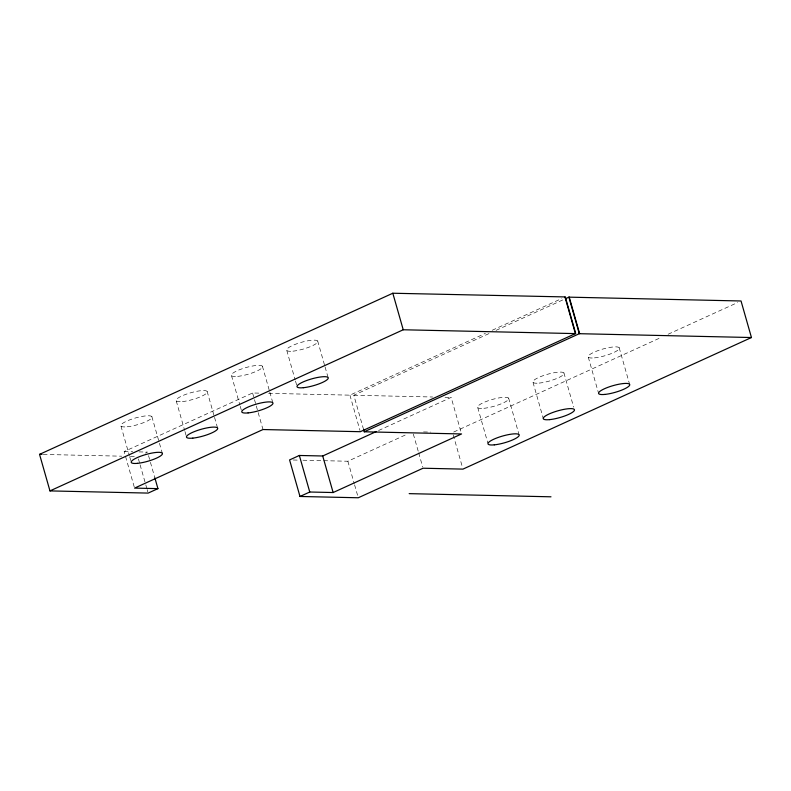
<?xml version="1.0" encoding="UTF-8"?>
<svg xmlns="http://www.w3.org/2000/svg" width="791" height="791" viewBox="0 0 791 791"><rect width="100%" height="100%" fill="white"/><g stroke="black" fill="none" stroke-linecap="round" stroke-linejoin="round"><path stroke-width="0.59" stroke-dasharray="3.96 2.97" d="M134.233 486.93L124.157 451.562L252.586 392.989L259.982 393.147M145.346 453.075L147.522 452.086L138.909 451.888M268.604 393.345L349.919 395.154L485.456 333.337M492.18 330.272L561.62 298.603M363.553 429.424L353.814 395.243L489.352 333.426M496.066 330.361L563.281 299.71M378.553 430.522L451.147 397.408L461.558 433.952M302.933 460.224L347.862 461.232L407.068 434.229M453.678 432.054L661.345 337.342M668.079 334.267L737.677 302.528M353.814 395.243L432.667 397.003M444.987 397.27L451.147 397.408M423.531 431.926L430.788 432.084M124.157 451.562L132.769 451.76M43.228 454.439L121.784 456.189M130.377 456.377L136.517 456.516M293.224 460.006L298.078 460.115M619.185 347.724L629.596 384.268M588.277 357.156L598.352 392.524M563.914 372.927L573.653 407.118M533.005 382.369L543.417 418.914M508.643 398.14L519.054 434.684M477.734 407.583L487.81 442.94M453.223 434.921L462.626 467.936M413.317 434.032L418.36 451.72M418.696 452.897L422.72 467.046M349.919 395.154L359.994 430.522M317.685 341L324.735 365.758M325.071 366.935L328.097 377.544M347.862 461.232L354.239 483.627M354.576 484.804L358.274 497.766M286.787 350.443L295.181 379.907M295.518 381.094L297.189 386.987M262.414 366.213L269.464 390.962M269.8 392.148L272.826 402.757M252.586 392.989L255.948 404.774M256.284 405.951L262.998 429.533M231.506 375.646L239.9 405.121M240.237 406.297L241.917 412.19M207.143 391.416L214.193 416.175M214.529 417.351L217.555 427.961M176.235 400.859L184.629 430.334M184.965 431.51L186.646 437.403M151.872 416.63L162.284 453.174M148.53 455.626L154.907 478.021M138.415 458.899L139.75 463.615M140.086 464.801L145.465 483.657M145.801 484.834L146.81 488.373M147.146 489.55L147.818 491.913M120.964 426.072L129.358 455.537M129.694 456.723L131.375 462.616M127.133 426.794A16.215 3.51 -15.9 0 0 151.941 417.559A16.215 3.51 -15.9 0 0 130.179 419.695A16.215 3.51 -15.9 0 0 127.133 426.794M182.405 401.581A16.215 3.51 -15.9 0 0 207.212 392.356A16.215 3.51 -15.9 0 0 185.45 394.491A16.215 3.51 -15.9 0 0 182.405 401.581M539.175 383.091A16.215 3.51 -15.9 0 0 563.983 373.856A16.215 3.51 -15.9 0 0 542.221 376.002A16.215 3.51 -15.9 0 0 539.175 383.091M292.947 351.164A16.215 3.51 -15.9 0 0 317.764 341.93A16.215 3.51 -15.9 0 0 296.002 344.065A16.215 3.51 -15.9 0 0 292.947 351.164M483.904 408.304A16.215 3.51 -15.9 0 0 508.712 399.069A16.215 3.51 -15.9 0 0 486.949 401.205A16.215 3.51 -15.9 0 0 483.904 408.304M237.676 376.368A16.215 3.51 -15.9 0 0 262.493 367.143A16.215 3.51 -15.9 0 0 240.721 369.278A16.215 3.51 -15.9 0 0 237.676 376.368M594.446 357.878A16.215 3.51 -15.9 0 0 619.264 348.653A16.215 3.51 -15.9 0 0 597.492 350.789A16.215 3.51 -15.9 0 0 594.446 357.878"/><path stroke-width="1.19" d="M157.933 488.63L148.154 493.09L49.962 490.904L39.55 454.36L392.82 293.234L565.288 296.932L575.7 333.476L360.33 431.698L262.998 429.533L134.569 488.106L157.933 488.63L154.907 478.021M49.962 490.904L403.232 329.768L575.393 333.604L564.982 297.07M565.516 298.682L569.184 297.011L579.595 333.555L364.226 431.787L363.553 429.424M376.318 431.54L322.718 455.992L299.354 455.468L289.575 459.927L299.987 496.471L358.274 497.766L423.056 468.223L462.962 469.112L751.45 337.53L741.038 300.985L568.877 297.149L579.289 333.693L751.45 337.53M299.987 496.471L309.765 492.012L333.13 492.536L461.558 433.952L364.226 431.787M39.55 454.36L42.002 454.41M409.174 493.643L550.991 496.807M392.82 293.234L403.232 329.768M322.718 455.992L333.13 492.536M299.354 455.468L309.765 492.012M137.535 463.338A16.215 3.51 -15.9 0 0 162.353 454.103A16.215 3.51 -15.9 0 0 140.59 456.239A16.215 3.51 -15.9 0 0 137.535 463.338M248.087 412.912A16.215 3.51 -15.9 0 0 272.895 403.687A16.215 3.51 -15.9 0 0 251.133 405.823A16.215 3.51 -15.9 0 0 248.087 412.912M303.358 387.709A16.215 3.51 -15.9 0 0 328.166 378.474A16.215 3.51 -15.9 0 0 306.404 380.609A16.215 3.51 -15.9 0 0 303.358 387.709M192.816 438.125A16.215 3.51 -15.9 0 0 217.624 428.89A16.215 3.51 -15.9 0 0 195.861 431.026A16.215 3.51 -15.9 0 0 192.816 438.125M494.306 444.849A16.215 3.51 -15.9 0 0 519.123 435.614A16.215 3.51 -15.9 0 0 497.361 437.749A16.215 3.51 -15.9 0 0 494.306 444.849M549.587 419.635A16.215 3.51 -15.9 0 0 574.395 410.4A16.215 3.51 -15.9 0 0 552.632 412.536A16.215 3.51 -15.9 0 0 549.587 419.635M604.858 394.422A16.215 3.51 -15.9 0 0 629.666 385.197A16.215 3.51 -15.9 0 0 607.903 387.333A16.215 3.51 -15.9 0 0 604.858 394.422"/></g></svg>
